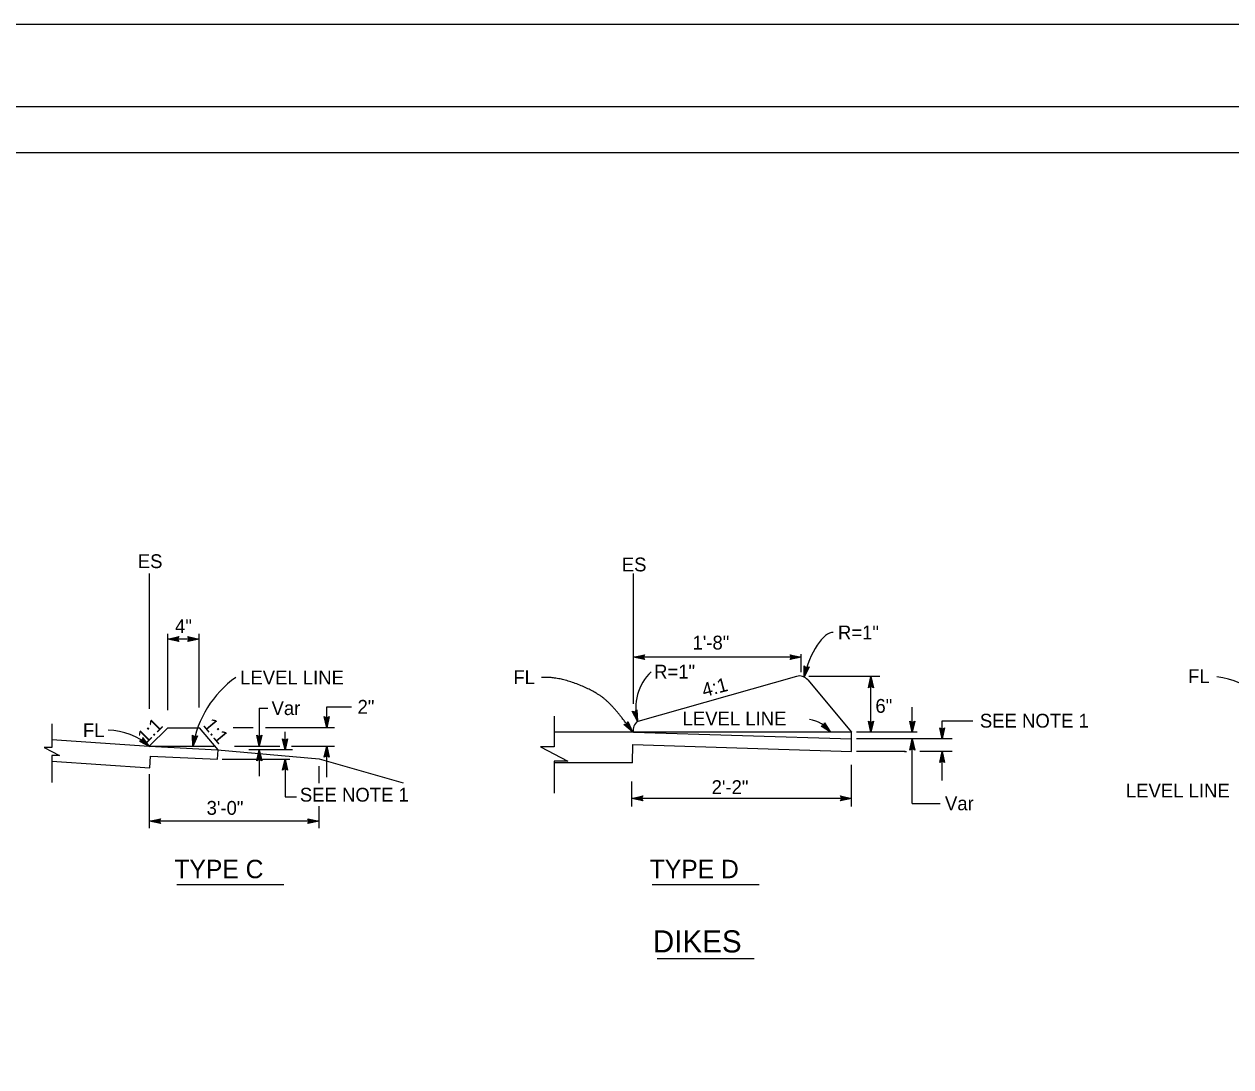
# Model space of a CAD drawing. Extents: x -894 to 866, y -476 to 714.
# Drawn here: x -457 to 198, y 148 to 714 of the extents above; entities that cross this region are included whole.
import ezdxf

# ---------------------------------------------------------------- set-up
doc = ezdxf.new("R2010")
doc.units = 0
for name, color, linetype in [('10 Sheet Format', 7, 'Continuous'), ('56 Stage 3 Anno', 7, 'Continuous'), ('57 Undefined', 7, 'Continuous'), ('60 Nongeo Data', 7, 'Continuous')]:
    doc.layers.add(name, color=color, linetype=linetype)

msp = doc.modelspace()

# ---------------------------------------------------------------- linework, layer by layer
at = {"layer": '10 Sheet Format'}
msp.add_line((-813.45, 643.96), (811.55, 643.96), dxfattribs=at)
for points in [[(-894.04, 713.56), (865.96, 713.56), (865.96, -476.44), (-894.04, -476.44)], [(-863.43, 668.96), (836.57, 668.96), (836.57, -431.04), (-863.43, -431.04)], [(-863.43, 668.96), (836.57, 668.96), (836.57, -431.04), (-863.43, -431.04)]]:
    msp.add_lwpolyline(points, close=True, dxfattribs=at)
at = {"layer": '56 Stage 3 Anno'}
for p, q in [((-388.73, 342.27), (-388.73, 415.72)), ((-126.26, 345.05), (-126.26, 415.72)), ((-378.81, 341.57), (-378.81, 383.01)), ((-378.81, 380.06), (-372.81, 381.39)), ((-361.86, 380.06), (-378.81, 380.06)), ((-372.81, 378.72), (-378.81, 380.06)), ((-378.81, 380.06), (-378.81, 380.06)), ((-373.03, 379.07), (-377.43, 380.06)), ((-377.42, 380.06), (-373.05, 381.03)), ((-376.05, 380.05), (-373.22, 380.68)), ((-373.26, 379.43), (-376.05, 380.05)), ((-374.67, 380.05), (-373.46, 380.32)), ((-373.44, 379.78), (-374.67, 380.05)), ((-372.81, 381.39), (-373.61, 380.06)), ((-373.61, 380.06), (-372.81, 378.72)), ((-372.81, 381.39), (-372.81, 381.39)), ((-367.06, 380.06), (-367.86, 381.4)), ((-367.86, 381.4), (-367.86, 381.4)), ((-367.86, 381.4), (-361.86, 380.06)), ((-361.86, 380.06), (-367.86, 378.73)), ((-367.86, 378.73), (-367.06, 380.06)), ((-367.64, 381.04), (-363.24, 380.06)), ((-363.25, 380.05), (-367.63, 379.09)), ((-364.62, 380.06), (-367.45, 379.43)), ((-367.41, 380.68), (-364.62, 380.06)), ((-367.23, 380.33), (-366.01, 380.06)), ((-366.01, 380.06), (-367.21, 379.79)), ((-361.86, 342.92), (-361.86, 383.01)), ((-361.86, 380.06), (-361.86, 380.06)), ((-372.81, 378.72), (-372.81, 378.72)), ((-367.86, 378.73), (-367.86, 378.73)), ((-126.27, 370.28), (-120.27, 371.61)), ((-35.36, 370.28), (-126.27, 370.28)), ((-120.27, 368.94), (-126.27, 370.28)), ((-126.27, 370.28), (-126.27, 370.28)), ((-120.49, 369.3), (-124.89, 370.28)), ((-124.88, 370.29), (-120.5, 371.25)), ((-123.51, 370.28), (-120.68, 370.91)), ((-120.72, 369.66), (-123.51, 370.28)), ((-122.13, 370.28), (-120.92, 370.55)), ((-120.9, 370.01), (-122.13, 370.28)), ((-120.27, 371.61), (-121.07, 370.28)), ((-121.07, 370.28), (-120.27, 368.94)), ((-120.27, 371.61), (-120.27, 371.61)), ((-120.27, 368.94), (-120.27, 368.94)), ((-40.56, 370.28), (-41.36, 371.62)), ((-41.36, 371.62), (-41.36, 371.62)), ((-41.36, 371.62), (-35.36, 370.28)), ((-35.36, 370.28), (-41.36, 368.95)), ((-41.36, 368.95), (-40.56, 370.28)), ((-41.36, 368.95), (-41.36, 368.95)), ((-41.15, 371.27), (-36.74, 370.28)), ((-36.75, 370.28), (-41.13, 369.31)), ((-38.13, 370.28), (-40.95, 369.66)), ((-40.91, 370.91), (-38.13, 370.28)), ((-40.74, 370.56), (-39.51, 370.29)), ((-39.51, 370.29), (-40.72, 370.02)), ((-35.36, 362.1), (-35.36, 371.89)), ((-35.36, 370.28), (-35.36, 370.28)), ((-33.76, 359.5), (-33.65, 365.64)), ((-31.06, 365.02), (-33.76, 359.5)), ((-33.65, 365.64), (-33.65, 365.64)), ((-33.65, 365.64), (-32.55, 364.56)), ((-33.44, 360.85), (-33.36, 365.33)), ((-31.45, 364.89), (-33.44, 360.84)), ((-33.12, 362.19), (-33.06, 365.08)), ((-31.86, 364.75), (-33.12, 362.19)), ((-32.79, 363.53), (-32.77, 364.77)), ((-32.24, 364.66), (-32.79, 363.53)), ((-32.55, 364.56), (-31.06, 365.02)), ((-31.06, 365.02), (-31.06, 365.02)), ((-33.76, 359.5), (-33.76, 359.5)), ((7.26, 359.85), (-31.1, 359.85)), ((1.19, 353.71), (2.53, 359.71)), ((2.53, 354.51), (1.19, 353.71)), ((1.19, 353.71), (1.19, 353.71)), ((1.55, 353.92), (2.53, 358.33)), ((1.91, 354.16), (2.53, 356.94)), ((2.25, 354.33), (2.53, 355.56)), ((2.53, 359.71), (2.53, 359.71)), ((2.53, 359.71), (3.86, 353.71)), ((2.53, 329.55), (2.53, 359.71)), ((2.53, 356.94), (3.16, 354.12)), ((2.53, 355.56), (2.8, 354.35)), ((3.86, 353.71), (2.53, 354.51)), ((2.54, 358.32), (3.5, 353.94)), ((3.86, 353.71), (3.86, 353.71)), ((-329.18, 342.63), (-329.18, 322.03)), ((-329.18, 342.63), (-324.63, 342.63)), ((-292.59, 332.03), (-292.59, 343.34)), ((-292.59, 343.34), (-279.12, 343.34)), ((-124.09, 335.5), (-126.97, 340.93)), ((-126.97, 340.93), (-126.97, 340.93)), ((-126.97, 340.93), (-125.47, 340.51)), ((-124.47, 336.84), (-126.56, 340.8)), ((-124.82, 338.16), (-126.18, 340.72)), ((-125.19, 339.49), (-125.77, 340.59)), ((-125.47, 340.51), (-124.39, 341.64)), ((-125.25, 340.75), (-125.19, 339.49)), ((-124.96, 341.01), (-124.82, 338.16)), ((-124.68, 341.33), (-124.46, 336.83)), ((-124.39, 341.64), (-124.39, 341.64)), ((-124.39, 341.64), (-124.09, 335.5)), ((24.93, 329.55), (24.93, 343.18)), ((-292.59, 332.03), (-293.92, 338.03)), ((-293.92, 338.03), (-293.92, 338.03)), ((-293.92, 338.03), (-292.59, 337.23)), ((-292.59, 333.42), (-293.56, 337.8)), ((-292.58, 334.79), (-293.21, 337.62)), ((-292.58, 336.18), (-292.85, 337.38)), ((-292.59, 337.23), (-291.25, 338.03)), ((-291.25, 338.03), (-292.59, 332.03)), ((-291.6, 337.82), (-292.59, 333.41)), ((-291.96, 337.58), (-292.58, 334.79)), ((-292.31, 337.41), (-292.58, 336.18)), ((-291.25, 338.03), (-291.25, 338.03)), ((-131.49, 333.77), (-129.95, 333.92)), ((-126.86, 329.73), (-131.49, 333.77)), ((-131.49, 333.77), (-131.49, 333.77)), ((-127.69, 330.85), (-131.07, 333.79)), ((-128.5, 331.96), (-130.68, 333.86)), ((-129.32, 333.07), (-130.25, 333.88)), ((-129.95, 333.92), (-129.34, 335.35)), ((-129.83, 334.22), (-129.32, 333.07)), ((-129.65, 334.57), (-128.5, 331.96)), ((-129.5, 334.97), (-127.68, 330.84)), ((-129.34, 335.35), (-129.34, 335.35)), ((-129.34, 335.35), (-126.86, 329.73)), ((-124.09, 335.5), (-124.09, 335.5)), ((-22.97, 333.23), (-22.58, 334.74)), ((-22.77, 333.92), (-21.27, 331.49)), ((-22.68, 334.34), (-20.3, 330.5)), ((-22.58, 334.74), (-22.58, 334.74)), ((-22.58, 334.74), (-19.34, 329.51)), ((2.53, 329.55), (1.2, 335.55)), ((1.2, 335.55), (1.2, 335.55)), ((1.2, 335.55), (2.53, 334.75)), ((2.53, 330.94), (1.56, 335.31)), ((2.53, 332.31), (1.91, 335.13)), ((2.54, 333.69), (2.27, 334.9)), ((2.53, 334.75), (3.87, 335.55)), ((3.87, 335.55), (2.53, 329.55)), ((3.52, 335.33), (2.53, 330.93)), ((3.16, 335.1), (2.53, 332.31)), ((2.81, 334.92), (2.54, 333.69)), ((3.87, 335.55), (3.87, 335.55)), ((24.93, 329.55), (23.6, 335.55)), ((23.6, 335.55), (23.6, 335.55)), ((23.6, 335.55), (24.93, 334.75)), ((24.93, 330.94), (23.96, 335.31)), ((24.93, 332.31), (24.31, 335.13)), ((24.93, 333.69), (24.67, 334.9)), ((24.93, 334.75), (26.27, 335.55)), ((26.27, 335.55), (24.93, 329.55)), ((25.91, 335.33), (24.93, 330.93)), ((25.55, 335.1), (24.93, 332.31)), ((25.21, 334.92), (24.93, 333.69)), ((26.27, 335.55), (26.27, 335.55)), ((41.06, 335.8), (57.8, 335.8)), ((41.06, 329.55), (41.06, 335.8)), ((-365.15, 321.88), (-365.33, 328.03)), ((-365.33, 328.03), (-365.33, 328.03)), ((-365.33, 328.03), (-364.17, 326.99)), ((-362.71, 327.52), (-365.15, 321.88)), ((-364.89, 323.25), (-365.02, 327.73)), ((-363.1, 327.38), (-364.89, 323.24)), ((-364.63, 324.6), (-364.71, 327.49)), ((-363.49, 327.22), (-364.63, 324.6)), ((-364.17, 326.99), (-362.71, 327.52)), ((-362.71, 327.52), (-362.71, 327.52)), ((-332.44, 332.03), (-343.3, 332.03)), ((-329.18, 322.03), (-330.51, 328.03)), ((-330.51, 328.03), (-330.51, 328.03)), ((-330.51, 328.03), (-329.18, 327.23)), ((-329.18, 323.42), (-330.15, 327.8)), ((-329.17, 324.79), (-329.8, 327.62)), ((-329.17, 326.18), (-329.44, 327.38)), ((-329.18, 327.23), (-327.84, 328.03)), ((-327.84, 328.03), (-329.18, 322.03)), ((-328.19, 327.82), (-329.18, 323.41)), ((-328.55, 327.58), (-329.17, 324.79)), ((-328.9, 327.41), (-329.17, 326.18)), ((-327.84, 328.03), (-327.84, 328.03)), ((-288.35, 332.03), (-325.91, 332.03)), ((-315.37, 329.75), (-315.37, 322.03)), ((-292.59, 332.03), (-292.59, 332.03)), ((-126.86, 329.73), (-126.86, 329.73)), ((-24.49, 332.88), (-22.97, 333.23)), ((-19.34, 329.51), (-24.49, 332.88)), ((-24.49, 332.88), (-24.49, 332.88)), ((-20.31, 330.51), (-24.06, 332.96)), ((-21.27, 331.49), (-23.69, 333.07)), ((-22.23, 332.48), (-23.27, 333.16)), ((-22.9, 333.55), (-22.23, 332.48)), ((-19.34, 329.51), (-19.34, 329.51)), ((27.6, 329.55), (-5.38, 329.55)), ((2.53, 329.55), (2.53, 329.55)), ((24.93, 329.55), (24.93, 329.55)), ((41.15, 325.89), (39.82, 331.89)), ((39.82, 331.89), (39.82, 331.89)), ((39.82, 331.89), (41.15, 331.09)), ((41.15, 327.28), (40.18, 331.66)), ((41.15, 328.65), (40.53, 331.48)), ((41.15, 330.03), (40.89, 331.24)), ((41.15, 331.09), (42.49, 331.89)), ((42.49, 331.89), (41.15, 325.89)), ((42.13, 331.67), (41.15, 327.27)), ((41.77, 331.44), (41.15, 328.65)), ((41.43, 331.26), (41.15, 330.03)), ((42.49, 331.89), (42.49, 331.89)), ((-392.62, 325.26), (-394.1, 324.79)), ((-394.1, 324.79), (-394.1, 324.79)), ((-394.1, 324.79), (-388.72, 321.81)), ((-393.71, 324.91), (-389.75, 322.73)), ((-393.29, 325.02), (-390.79, 323.64)), ((-392.93, 325.17), (-391.83, 324.56)), ((-392.33, 326.79), (-392.62, 325.26)), ((-391.83, 324.56), (-392.55, 325.56)), ((-390.79, 323.64), (-392.49, 325.98)), ((-389.76, 322.74), (-392.4, 326.36)), ((-388.72, 321.81), (-392.33, 326.79)), ((-392.33, 326.79), (-392.33, 326.79)), ((-388.72, 321.81), (-388.72, 321.81)), ((-365.15, 321.88), (-365.15, 321.88)), ((-364.37, 325.95), (-364.4, 327.19)), ((-363.87, 327.11), (-364.37, 325.95)), ((-342.6, 322.03), (-317.98, 322.03)), ((-329.18, 322.03), (-329.18, 322.03)), ((-315.22, 320.03), (-316.55, 326.03)), ((-316.55, 326.03), (-316.55, 326.03)), ((-316.55, 326.03), (-315.22, 325.23)), ((-315.22, 321.42), (-316.19, 325.8)), ((-315.22, 322.79), (-315.84, 325.62)), ((-315.22, 324.18), (-315.48, 325.38)), ((-315.22, 325.23), (-313.88, 326.03)), ((-313.88, 326.03), (-315.22, 320.03)), ((-314.24, 325.82), (-315.22, 321.41)), ((-314.6, 325.58), (-315.22, 322.79)), ((-314.94, 325.41), (-315.22, 324.18)), ((-313.88, 326.03), (-313.88, 326.03)), ((-311.65, 322.03), (-288.35, 322.03)), ((-293.93, 316.03), (-292.59, 322.03)), ((-292.59, 305.17), (-292.59, 322.03)), ((-292.59, 322.03), (-292.59, 322.03)), ((-292.59, 322.03), (-291.26, 316.03)), ((39.23, 325.89), (-5.38, 325.89)), ((23.59, 319.89), (24.93, 325.89)), ((24.93, 320.69), (23.59, 319.89)), ((23.95, 320.11), (24.93, 324.51)), ((24.31, 320.34), (24.93, 323.13)), ((24.65, 320.52), (24.93, 321.75)), ((24.84, 290.97), (24.84, 321.35)), ((24.93, 325.89), (24.93, 325.89)), ((24.93, 325.89), (26.26, 319.89)), ((24.93, 324.5), (25.9, 320.13)), ((24.93, 323.13), (25.55, 320.3)), ((24.93, 321.75), (25.2, 320.54)), ((26.26, 319.89), (24.93, 320.69)), ((46.56, 325.89), (38.1, 325.89)), ((41.15, 325.89), (41.15, 325.89)), ((-349.37, 315.03), (-312.55, 315.03)), ((-311.15, 320.03), (-334.82, 320.03)), ((-330.52, 314.03), (-329.18, 320.03)), ((-329.18, 314.83), (-330.52, 314.03)), ((-330.16, 314.25), (-329.18, 318.65)), ((-329.8, 314.48), (-329.18, 317.27)), ((-329.45, 314.66), (-329.18, 315.89)), ((-329.22, 315.17), (-329.22, 305.67)), ((-329.18, 320.03), (-329.18, 320.03)), ((-329.18, 320.03), (-327.85, 314.03)), ((-329.18, 317.27), (-328.55, 314.44)), ((-329.18, 315.89), (-328.91, 314.68)), ((-327.85, 314.03), (-329.18, 314.83)), ((-329.17, 318.64), (-328.21, 314.27)), ((-316.56, 309.03), (-315.22, 315.03)), ((-315.22, 320.03), (-315.22, 320.03)), ((-315.22, 315.03), (-315.22, 294.59)), ((-315.22, 315.03), (-315.22, 315.03)), ((-315.22, 315.03), (-313.89, 309.03)), ((-292.59, 316.83), (-293.93, 316.03)), ((-293.93, 316.03), (-293.93, 316.03)), ((-293.57, 316.25), (-292.59, 320.65)), ((-293.21, 316.48), (-292.59, 319.27)), ((-292.86, 316.66), (-292.59, 317.89)), ((-292.59, 313.28), (-292.59, 320.01)), ((-292.59, 319.27), (-291.96, 316.44)), ((-292.59, 317.89), (-292.32, 316.68)), ((-291.26, 316.03), (-292.59, 316.83)), ((-292.58, 320.64), (-291.62, 316.27)), ((-291.26, 316.03), (-291.26, 316.03)), ((21.12, 319.14), (-5.38, 319.14)), ((20.69, 319.14), (21.76, 319.14)), ((23.59, 319.89), (23.59, 319.89)), ((26.26, 319.89), (26.26, 319.89)), ((46.56, 319.14), (29.07, 319.14)), ((39.81, 313.11), (41.15, 319.11)), ((40.17, 313.32), (41.15, 317.73)), ((40.53, 313.56), (41.15, 316.34)), ((40.87, 313.73), (41.15, 314.96)), ((41.15, 319.11), (41.15, 319.11)), ((41.15, 319.11), (42.48, 313.11)), ((41.15, 317.72), (42.12, 313.34)), ((41.15, 316.34), (41.77, 313.52)), ((41.15, 314.96), (41.42, 313.75)), ((41.15, 303.45), (41.15, 314.92)), ((-330.52, 314.03), (-330.52, 314.03)), ((-327.85, 314.03), (-327.85, 314.03)), ((-315.22, 309.83), (-316.56, 309.03)), ((-316.56, 309.03), (-316.56, 309.03)), ((-316.2, 309.25), (-315.22, 313.65)), ((-315.84, 309.48), (-315.22, 312.27)), ((-315.5, 309.66), (-315.22, 310.89)), ((-315.22, 313.64), (-314.25, 309.27)), ((-315.22, 312.27), (-314.6, 309.44)), ((-315.22, 310.89), (-314.96, 309.68)), ((-313.89, 309.03), (-315.22, 309.83)), ((-313.89, 309.03), (-313.89, 309.03)), ((-296.78, 301.94), (-296.78, 311.15)), ((-7.99, 289.27), (-7.99, 311.83)), ((41.15, 313.91), (39.81, 313.11)), ((39.81, 313.11), (39.81, 313.11)), ((42.48, 313.11), (41.15, 313.91)), ((42.48, 313.11), (42.48, 313.11)), ((-388.73, 302.7), (-388.73, 306.74)), ((-388.73, 277.6), (-388.73, 305.8)), ((-127.19, 289.27), (-127.19, 302.81)), ((-315.22, 294.59), (-308.93, 294.59)), ((-127.19, 293.67), (-121.19, 295)), ((-125.8, 293.68), (-121.43, 294.64)), ((-121.19, 295), (-121.99, 293.67)), ((-121.19, 295), (-121.19, 295)), ((-13.19, 293.67), (-13.99, 295.01)), ((-13.99, 295.01), (-13.99, 295.01)), ((-13.99, 295.01), (-7.99, 293.67)), ((-13.77, 294.66), (-9.37, 293.67)), ((-296.78, 277.6), (-296.78, 289.47)), ((-7.99, 293.67), (-127.19, 293.67)), ((-121.19, 292.33), (-127.19, 293.67)), ((-127.19, 293.67), (-127.19, 293.67)), ((-121.41, 292.69), (-125.81, 293.67)), ((-124.43, 293.67), (-121.61, 294.3)), ((-121.64, 293.05), (-124.43, 293.67)), ((-123.05, 293.67), (-121.84, 293.94)), ((-121.82, 293.4), (-123.05, 293.67)), ((-121.99, 293.67), (-121.19, 292.33)), ((-121.19, 292.33), (-121.19, 292.33)), ((-7.99, 293.67), (-13.99, 292.34)), ((-13.99, 292.34), (-13.19, 293.67)), ((-13.99, 292.34), (-13.99, 292.34)), ((-9.38, 293.67), (-13.76, 292.7)), ((-10.75, 293.68), (-13.58, 293.05)), ((-13.54, 294.3), (-10.75, 293.68)), ((-13.36, 293.95), (-12.14, 293.68)), ((-12.14, 293.68), (-13.34, 293.41)), ((-7.99, 293.67), (-7.99, 293.67)), ((24.84, 290.97), (40.02, 290.97)), ((-388.73, 281.34), (-382.73, 282.67)), ((-387.34, 281.34), (-382.96, 282.31)), ((-385.96, 281.34), (-383.14, 281.96)), ((-384.58, 281.34), (-383.37, 281.61)), ((-382.73, 282.67), (-383.53, 281.34)), ((-382.73, 282.67), (-382.73, 282.67)), ((-301.98, 281.34), (-302.78, 282.68)), ((-302.78, 282.68), (-302.78, 282.68)), ((-302.78, 282.68), (-296.78, 281.34)), ((-302.56, 282.33), (-298.16, 281.34)), ((-302.33, 281.97), (-299.54, 281.34)), ((-302.15, 281.62), (-300.92, 281.34)), ((-296.78, 281.34), (-388.73, 281.34)), ((-382.73, 280), (-388.73, 281.34)), ((-388.73, 281.34), (-388.73, 281.34)), ((-382.94, 280.36), (-387.35, 281.34)), ((-383.18, 280.72), (-385.96, 281.34)), ((-383.35, 281.06), (-384.58, 281.34)), ((-383.53, 281.34), (-382.73, 280)), ((-382.73, 280), (-382.73, 280)), ((-296.78, 281.34), (-302.78, 280.01)), ((-302.78, 280.01), (-301.98, 281.34)), ((-302.78, 280.01), (-302.78, 280.01)), ((-298.17, 281.34), (-302.54, 280.37)), ((-299.54, 281.34), (-302.37, 280.72)), ((-300.92, 281.34), (-302.13, 281.08)), ((-296.78, 281.34), (-296.78, 281.34))]:
    msp.add_line(p, q, dxfattribs=at)
for centre, radius, start, end in [((-97.83, 342.71), 27.23, 133.67962, 195.36769), ((-308.86, 312.82), 57.02, 125.47379, 170.85702), ((183.32, 310.91), 49.24, 22.37311, 82.04445), ((-33.18, 319.64), 17, 35.52031, 81.93016), ((-411.4, 297.08), 33.56, 47.48772, 89.63549)]:
    msp.add_arc(centre, radius, start, end, dxfattribs=at)
msp.add_ellipse((-24.08, 360.31), major_axis=(-6.98, -23.22), ratio=0.377132, start_param=3.236657, end_param=4.860166, dxfattribs=at)
msp.add_open_spline([(-126.86, 329.73), (-134.83, 341.03), (-146.12, 351.61), (-168.31, 359.98), (-176.18, 359.18)], degree=2, dxfattribs=at)
at = {"layer": '57 Undefined'}
for p, q in [((-373.82, 247.04), (-315.83, 247.04)), ((-116.05, 247.04), (-58.06, 247.04)), ((-113.48, 206.79), (-60.78, 206.79))]:
    msp.add_line(p, q, dxfattribs=at)
at = {"layer": '60 Nongeo Data'}
for p, q in [((-37.87, 359.85), (-123.96, 335.47)), ((-31.79, 357.97), (-7.99, 329.55)), ((-441.67, 334.2), (-441.67, 321.28)), ((-169.28, 338.22), (-169.28, 321.73)), ((-388.86, 322.03), (-378.86, 332.03)), ((-378.86, 332.03), (-361.55, 332.03)), ((-351.53, 320), (-361.55, 332.03)), ((-126.46, 329.55), (-169.28, 329.55)), ((-34.32, 329.55), (-126.46, 329.55)), ((-126.27, 329.58), (-7.99, 325.89)), ((-7.99, 329.55), (-34.32, 329.55)), ((-7.99, 319.14), (-7.99, 329.55)), ((-441.67, 321.28), (-445.8, 321.28)), ((-445.8, 321.28), (-437.59, 316.92)), ((-441.67, 325.62), (-388.86, 322.03)), ((-388.86, 322.03), (-351.86, 320.03)), ((-388.86, 322.03), (-353.64, 322.03)), ((-169.28, 321.73), (-176.75, 321.73)), ((-176.75, 321.73), (-161.93, 313.85)), ((-126.86, 312.95), (-126.62, 322.84)), ((-126.62, 322.84), (-7.99, 319.14)), ((-437.59, 316.92), (-441.67, 316.92)), ((-441.67, 316.92), (-441.67, 302.32)), ((-388.6, 310.24), (-388.16, 316.61)), ((-388.16, 316.61), (-351.86, 315.03)), ((-351.86, 320.03), (-296.78, 315.13)), ((-351.86, 315.03), (-351.53, 320)), ((-296.78, 315.13), (-251.15, 302.19)), ((-441.67, 313.85), (-388.6, 310.24)), ((-161.93, 313.85), (-169.28, 313.85)), ((-169.28, 313.85), (-169.28, 296.53)), ((-126.86, 312.95), (-169.28, 312.95))]:
    msp.add_line(p, q, dxfattribs=at)
for centre, radius, start, end in [((-36.28, 354.22), 5.85, 39.93639, 105.81186), ((-121.21, 330.99), 5.25, 121.57584, 195.59764)]:
    msp.add_arc(centre, radius, start, end, dxfattribs=at)

# ---------------------------------------------------------------- texts
at = {"layer": '57 Undefined'}
for s, height, p in [('ES', 7.5, (-395.08, 418.56)), ('ES', 7.5, (-132.61, 416.79)), ('4"', 7.5, (-374.86, 383.36)), ('R=1"', 7.5, (-15.38, 379.93)), ('1\'-8"', 7.5, (-94.26, 374.42)), ('LEVEL LINE', 7.5, (-339.59, 355.51)), ('FL', 7.5, (-191.41, 355.65)), ('R=1"', 7.5, (-115.09, 358.66)), ('FL', 7.5, (174.53, 356.2)), ('2"', 7.5, (-275.9, 339.59)), ('6"', 7.5, (4.94, 340.09)), ('Var', 7.5, (-322.54, 338.88)), ('LEVEL LINE', 7.5, (-99.63, 333.27)), ('FL', 7.5, (-424.83, 326.89)), ('SEE NOTE 1', 7.5, (61.6, 332.05)), ('2\'-2"', 7.5, (-83.89, 296.04)), ('LEVEL LINE', 7.5, (140.77, 294.18)), ('SEE NOTE 1', 7.5, (-307.19, 291.92)), ('Var', 7.5, (42.67, 287.22)), ('3\'-0"', 7.5, (-357.77, 284.78)), ('TYPE C', 10, (-375.24, 250.39)), ('TYPE D', 10, (-117.45, 250.39)), ('DIKES', 12, (-115.77, 210.14))]:
    msp.add_text(s, height=height, dxfattribs=at).set_placement(p)
for s, rotation, p in [('4:1', 14.90863, (-87.99, 348.54)), ('1:1', 45, (-390.77, 322.91)), ('1:1', 309.80563, (-360.02, 333.27))]:
    msp.add_text(s, height=7.5, rotation=rotation, dxfattribs=at).set_placement(p)

doc.saveas('drawing.dxf')
